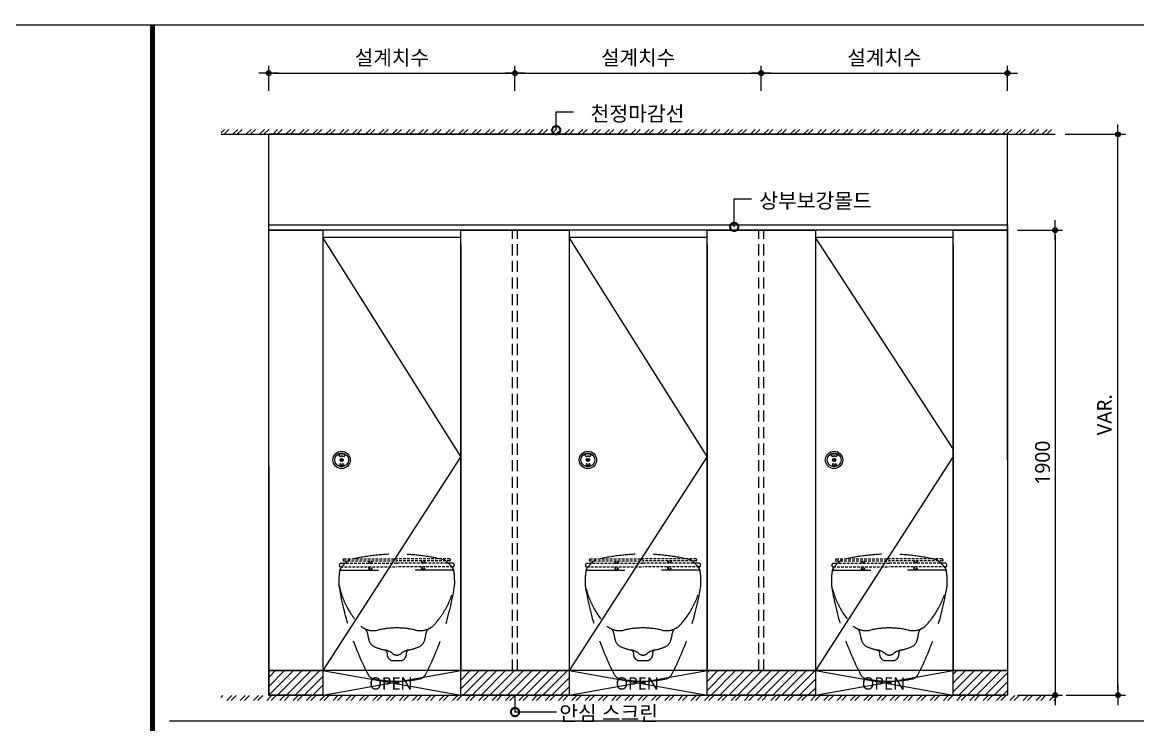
# Model space of a CAD drawing. Extents: x -256 to 8104, y -176 to 5714.
# Drawn here: x 2220 to 4485, y 4116 to 5543 of the extents above; entities that cross this region are included whole.
import ezdxf
from ezdxf.enums import TextEntityAlignment as Align

# ---------------------------------------------------------------- set-up
doc = ezdxf.new("R2010")
doc.units = 0
doc.header["$LTSCALE"] = 30
doc.linetypes.add('HIDDEN', pattern=[0.375, 0.25, -0.125])
doc.layers.get('0').update_dxf_attribs({"linetype": 'CONTINUOUS'})
doc.layers.get('DEFPOINTS').update_dxf_attribs({"linetype": 'CONTINUOUS'})
for name, color, linetype in [('DIM', 7, 'CONTINUOUS'), ('HAT', 8, 'CONTINUOUS'), ('HID', 9, 'HIDDEN'), ('문자', 3, 'CONTINUOUS'), ('부자재', 4, 'CONTINUOUS'), ('잠금쇠(회전형)', 4, 'CONTINUOUS'), ('치수', 1, 'CONTINUOUS'), ('판넬', 2, 'CONTINUOUS'), ('해치', 8, 'CONTINUOUS')]:
    doc.layers.add(name, color=color, linetype=linetype)
doc.styles.add('HDW', font='gulim.ttc')
doc.styles.add('돋움', font='malgun.ttf')
doc.dimstyles.new('10', dxfattribs={"dimscale": 10, "dimtxt": 3, "dimasz": 1, "dimexe": 1.5, "dimexo": 2, "dimgap": 1, "dimtad": 1, "dimdec": 0, "dimlunit": 6, "dimtxsty": '돋움', "dimblk": 'DIMDOT', "dimcen": -1, "dimdle": 1.5, "dimclrt": 3, "dimazin": 3, "dimtfac": 1, "dimtdec": 0, "dimtix": 1, "dimtmove": 2, "dimatfit": 3, "dimldrblk": 'DIMDOT', "dimarcsym": 0})
pattern_1 = [(45, (40151.98, -13962.043), (-8.980256, 8.980256), [])]

# ---------------------------------------------------------------- blocks, each defined once
blk = doc.blocks.new('DIMDOT')
at = {"linetype": 'Continuous'}
blk.add_line((-2, 0), (2, 0), dxfattribs=at)
for radius in [0.5, 0.25]:
    blk.add_circle((0, 0), radius, dxfattribs=at)
blk = doc.blocks.new('*D1205')
at = {"layer": 'DEFPOINTS', "color": 0}
for p in [(51693.7, -8346.1), (51193.7, -8402.4), (51693.7, -8402.4)]:
    blk.add_point(p, dxfattribs=at)
at = {"layer": 'DIM', "color": 0, "lineweight": -2, "ltscale": 10}
for p, q in [((51193.7, -8382.4), (51193.7, -8331.1)), ((51693.7, -8382.4), (51693.7, -8331.1)), ((51203.7, -8346.1), (51683.7, -8346.1))]:
    blk.add_line(p, q, dxfattribs=at)
at = {"layer": 'DIM', "color": 0, "lineweight": -2, "xscale": 10, "yscale": 10, "zscale": 10, "rotation": 180}
blk.add_blockref('DIMDOT', (51193.7, -8346.1), dxfattribs=at)
at = {"layer": 'DIM', "color": 0, "lineweight": -2, "xscale": 10, "yscale": 10, "zscale": 10}
blk.add_blockref('DIMDOT', (51693.7, -8346.1), dxfattribs=at)
at = {"layer": 'DIM', "color": 3, "insert": (51443.7, -8316.5), "char_height": 30, "attachment_point": 5, "style": '돋움'}
blk.add_mtext('설계치수', dxfattribs=at)
blk = doc.blocks.new('*D1206')
at = {"layer": 'DEFPOINTS', "color": 0}
for p in [(52193.7, -8346.1), (51693.7, -8402.4), (52193.7, -8402.4)]:
    blk.add_point(p, dxfattribs=at)
at = {"layer": 'DIM', "color": 0, "lineweight": -2, "ltscale": 10}
for p, q in [((51693.7, -8382.4), (51693.7, -8331.1)), ((52193.7, -8382.4), (52193.7, -8331.1)), ((51703.7, -8346.1), (52183.7, -8346.1))]:
    blk.add_line(p, q, dxfattribs=at)
at = {"layer": 'DIM', "color": 0, "lineweight": -2, "xscale": 10, "yscale": 10, "zscale": 10, "rotation": 180}
blk.add_blockref('DIMDOT', (51693.7, -8346.1), dxfattribs=at)
at = {"layer": 'DIM', "color": 0, "lineweight": -2, "xscale": 10, "yscale": 10, "zscale": 10}
blk.add_blockref('DIMDOT', (52193.7, -8346.1), dxfattribs=at)
at = {"layer": 'DIM', "color": 3, "insert": (51943.7, -8316.5), "char_height": 30, "attachment_point": 5, "style": '돋움'}
blk.add_mtext('설계치수', dxfattribs=at)
blk = doc.blocks.new('*D1207')
at = {"layer": 'DEFPOINTS', "color": 0}
for p in [(52693.7, -8346.1), (52193.7, -8402.4), (52693.7, -8402.4)]:
    blk.add_point(p, dxfattribs=at)
at = {"layer": 'DIM', "color": 0, "lineweight": -2, "ltscale": 10}
for p, q in [((52193.7, -8382.4), (52193.7, -8331.1)), ((52693.7, -8382.4), (52693.7, -8331.1)), ((52203.7, -8346.1), (52683.7, -8346.1))]:
    blk.add_line(p, q, dxfattribs=at)
at = {"layer": 'DIM', "color": 0, "lineweight": -2, "xscale": 10, "yscale": 10, "zscale": 10, "rotation": 180}
blk.add_blockref('DIMDOT', (52193.7, -8346.1), dxfattribs=at)
at = {"layer": 'DIM', "color": 0, "lineweight": -2, "xscale": 10, "yscale": 10, "zscale": 10}
blk.add_blockref('DIMDOT', (52693.7, -8346.1), dxfattribs=at)
at = {"layer": 'DIM', "color": 3, "insert": (52443.7, -8316.5), "char_height": 30, "attachment_point": 5, "style": '돋움'}
blk.add_mtext('설계치수', dxfattribs=at)
blk = doc.blocks.new('*D1208')
at = {"layer": 'DEFPOINTS', "color": 0}
for p in [(52693.7, -8665.3), (52693.7, -9610.3), (52790.6, -9610.3)]:
    blk.add_point(p, dxfattribs=at)
at = {"layer": 'DIM', "color": 0, "lineweight": -2, "ltscale": 10}
for p, q in [((52713.7, -8665.3), (52805.6, -8665.3)), ((52790.6, -8675.3), (52790.6, -9600.3)), ((52713.7, -9610.3), (52805.6, -9610.3))]:
    blk.add_line(p, q, dxfattribs=at)
at = {"layer": 'DIM', "color": 0, "lineweight": -2, "xscale": 10, "yscale": 10, "zscale": 10}
for p, rotation in [((52790.6, -8665.3), 90), ((52790.6, -9610.3), 270)]:
    blk.add_blockref('DIMDOT', p, dxfattribs=dict(at, rotation=rotation))
at = {"layer": 'DIM', "color": 3, "insert": (52765, -9137.8), "char_height": 30, "attachment_point": 5, "rotation": 90, "style": '돋움'}
blk.add_mtext('1900', dxfattribs=at)
blk = doc.blocks.new('A$C460A2A32')
at = {"color": 0}
for p, q in [((12.8, 32), (11.2, 30.4)), ((12.8, 32), (162.3, 32)), ((311.8, 32), (162.3, 32)), ((311.8, 32), (313.4, 30.4)), ((2.8, 20), (0.5, 16)), ((2.8, 20), (8.6, 20)), ((3.9, 10), (162.3, 10)), ((8.6, 20), (162.3, 20)), ((12.6, 27), (162.3, 27)), ((312, 27), (162.3, 27)), ((316, 20), (162.3, 20)), ((320.7, 10), (162.3, 10)), ((321.8, 20), (316, 20)), ((321.8, 20), (324.1, 16))]:
    blk.add_line(p, q, dxfattribs=at)
for centre, radius, start, end in [((3.9, 14), 4, 150.0107, 270), ((12.6, 29), 2, 135, 270), ((108.9, 28.2), 26, 182.6717, 198.4118), ((108.9, 10), 26, 180, 202.6199), ((107.4, 28.2), 23, 183.0205, 200.9186), ((107.4, 10), 23, 180, 205.7715), ((68.6, 10), 23, 334.2285, 0), ((68.6, 28.2), 23, 339.0814, 356.9795), ((67.1, 10), 26, 337.3801, 0), ((67.1, 28.2), 26, 341.5882, 357.3283), ((257.5, 28.2), 26, 182.6717, 198.4118), ((257.5, 10), 26, 180, 202.6199), ((256, 28.2), 23, 183.0205, 200.9186), ((256, 10), 23, 180, 205.7715), ((217.2, 10), 23, 334.2285, 0), ((217.2, 28.2), 23, 339.0814, 356.9795), ((215.7, 10), 26, 337.3801, 0), ((215.7, 28.2), 26, 341.5882, 357.3283), ((312, 29), 2, 270, 45), ((320.7, 14), 4, 270, 29.9893)]:
    blk.add_arc(centre, radius, start, end, dxfattribs=at)
blk = doc.blocks.new('_DOTSMALL')
at = {"color": 0, "linetype": 'ByBlock', "const_width": 0.5}
blk.add_lwpolyline([(-0.0625, 0, 1), (0.0625, 0, 1)], format="xyb", close=True, dxfattribs=at)
blk = doc.blocks.new('A$C63EC304E')
at = {"layer": '치수', "color": 1, "xscale": 2.5, "yscale": 2.5, "zscale": 2.5, "rotation": 234.3098741996962}
blk.add_blockref('_DOTSMALL', (0.31, 0.31), dxfattribs=at)
blk = doc.blocks.new('A$C2BC9653E')
at = {"layer": '치수', "xscale": 0.3333333333333333, "yscale": 0.3333333333333333, "zscale": 0.3333333333333333}
blk.add_blockref('A$C63EC304E', (0, 0), dxfattribs=at)
blk = doc.blocks.new('A$C7FC71301')
at = {"layer": '치수', "rotation": 180}
blk.add_blockref('A$C2BC9653E', (0.208, 0.208), dxfattribs=at)
blk = doc.blocks.new('A$C4A20372B')
at = {"layer": '치수'}
blk.add_blockref('A$C7FC71301', (0, 0), dxfattribs=at)
blk = doc.blocks.new('A$C566469F5')
at = {"layer": '치수'}
blk.add_blockref('A$C4A20372B', (0, 0), dxfattribs=at)
blk = doc.blocks.new('A$C7E317CD4')
at = {"layer": '해치', "xscale": 2, "yscale": 2, "zscale": 2}
blk.add_blockref('A$C566469F5', (0, 0), dxfattribs=at)
blk = doc.blocks.new('A$C601D7F27')
at = {"layer": '치수'}
blk.add_blockref('A$C7E317CD4', (0, 0), dxfattribs=at)
blk = doc.blocks.new('A$C38802C08')
at = {"layer": '치수'}
blk.add_blockref('A$C601D7F27', (0, 0), dxfattribs=at)
blk = doc.blocks.new('*D1224')
at = {"layer": 'DEFPOINTS', "color": 0}
for p in [(52790.6, -8470.5), (52918, -8470.5), (52793.1, -9610.3)]:
    blk.add_point(p, dxfattribs=at)
at = {"layer": 'DIM', "color": 0, "lineweight": -2, "ltscale": 10}
for p, q in [((52810.6, -8470.5), (52933, -8470.5)), ((52918, -9600.3), (52918, -8480.5)), ((52813.1, -9610.3), (52933, -9610.3))]:
    blk.add_line(p, q, dxfattribs=at)
at = {"layer": 'DIM', "color": 0, "lineweight": -2, "xscale": 10, "yscale": 10, "zscale": 10}
for p, rotation in [((52918, -8470.5), 90), ((52918, -9610.3), 270)]:
    blk.add_blockref('DIMDOT', p, dxfattribs=dict(at, rotation=rotation))
at = {"layer": 'DIM', "color": 3, "insert": (52890.7, -9040.4), "char_height": 30, "attachment_point": 5, "rotation": 90, "style": '돋움'}
blk.add_mtext('VAR.', dxfattribs=at)
blk = doc.blocks.new('BASIC_45', base_point=(48473.5, -13786.3))
at = {"layer": 'HAT'}
h = blk.add_hatch(dxfattribs=at)
h.set_pattern_fill('ANSI32', color=256, scale=2, style=0)
h.set_pattern_definition([(45, (39857.61, -14103.519), (-13.470384, 13.470384), []), (45, (39866.59, -14103.519), (-13.470384, 13.470384), [])])
h.paths.add_polyline_path([(51097, -8460.5), (52790.6, -8460.5), (52790.6, -8470.5), (51097, -8470.5)])
h = blk.add_hatch(dxfattribs=at)
h.set_pattern_fill('ANSI32', color=256, scale=2, style=0)
h.set_pattern_definition([(45, (39857.61, -13921.539), (-13.470384, 13.470384), []), (45, (39866.59, -13921.539), (-13.470384, 13.470384), [])])
h.paths.add_polyline_path([(51097, -9620.8), (52790.6, -9620.8), (52790.6, -9610.8), (51097, -9610.8)])
at = {"layer": '해치', "transparency": 33554687}
h = blk.add_hatch(dxfattribs=at)
h.set_pattern_fill('ANSI31', color=3, scale=4)
h.set_pattern_definition(pattern_1)
h.paths.add_polyline_path([(51193.7, -9560.3), (51303.7, -9560.3), (51303.7, -9610.3), (51193.7, -9610.3)])
h = blk.add_hatch(dxfattribs=at)
h.set_pattern_fill('ANSI31', color=3, scale=4)
h.set_pattern_definition(pattern_1)
h.paths.add_polyline_path([(51583.7, -9560.3), (51803.7, -9560.3), (51803.7, -9610.3), (51583.7, -9610.3)])
h.paths.add_polyline_path([(52083.7, -9560.3), (52303.7, -9560.3), (52303.7, -9610.3), (52083.7, -9610.3)])
h.paths.add_polyline_path([(52583.7, -9560.3), (52693.7, -9560.3), (52693.7, -9610.3), (52583.7, -9610.3)])
at = {"color": 2}
blk.add_line((51097, -8470.5), (52790.6, -8470.5), dxfattribs=at)
for p, q in [((51193.7, -9131.7), (51193.7, -8470.5)), ((52693.7, -9131.7), (52693.7, -8470.5)), ((51193.7, -9145.4), (51193.7, -9610.3)), ((52693.7, -9145.4), (52693.7, -9610.3)), ((51193.7, -9610.3), (52693.7, -9610.3))]:
    blk.add_line(p, q)
at = {"color": 8}
blk.add_line((50992.3, -9662.1), (54340.1, -9662.1), dxfattribs=at)
at = {"color": 8, "const_width": 10}
blk.add_lwpolyline([(50957.6, -11017), (50957.6, -8247.9)], dxfattribs=at)
at = {"color": 2}
for points in [[(48472.8, -8247.9), (55725.1, -8247.9), (55725.1, -13786.2), (48472.8, -13786.2)], [(48472.8, -8247.9), (55725.1, -8247.9), (55725.1, -13786.2), (48472.8, -13786.2)], [(48472.8, -8247.9), (56454.7, -8247.9), (56454.7, -13786.2), (48472.8, -13786.2)], [(51193.7, -8654.3), (52693.7, -8654.3), (52693.7, -8665.3), (51193.7, -8665.3)]]:
    blk.add_lwpolyline(points, close=True, dxfattribs=at)
at = {"layer": 'HID', "ltscale": 3}
for p, q in [((51688.7, -9560.3), (51688.7, -8665.3)), ((51698.7, -9560.3), (51698.7, -8665.3)), ((52188.7, -9560.3), (52188.7, -8665.3)), ((52198.7, -9560.3), (52198.7, -8665.3))]:
    blk.add_line(p, q, dxfattribs=at)
at = {"layer": 'HID', "ltscale": 10}
for p, q in [((51341.5, -9356.3), (51453.7, -9356.3)), ((51565.9, -9356.3), (51453.7, -9356.3)), ((51841.5, -9356.3), (51953.7, -9356.3)), ((52065.9, -9356.3), (51953.7, -9356.3)), ((52341.5, -9356.3), (52453.7, -9356.3)), ((52565.9, -9356.3), (52453.7, -9356.3))]:
    blk.add_line(p, q, dxfattribs=at)
for centre, radius, start, end in [((51453.7, -9726.7), 403.1, 76.2923, 103.7077), ((51953.7, -9726.7), 403.1, 76.2923, 103.7077), ((52453.7, -9726.7), 403.1, 76.2923, 103.7077), ((51411.3, -9407), 90, 128.0065, 143.1013), ((51359.6, -9340.8), 6, 103.9579, 128.0065), ((51547.8, -9340.8), 6, 51.9935, 76.0421), ((51496.1, -9407), 90, 36.8987, 51.9935), ((51911.3, -9407), 90, 128.0065, 143.1013), ((51859.6, -9340.8), 6, 103.9579, 128.0065), ((52047.8, -9340.8), 6, 51.9935, 76.0421), ((51996.1, -9407), 90, 36.8987, 51.9935), ((52411.3, -9407), 90, 128.0065, 143.1013), ((52359.6, -9340.8), 6, 103.9579, 128.0065), ((52547.8, -9340.8), 6, 51.9935, 76.0421), ((52496.1, -9407), 90, 36.8987, 51.9935), ((51516.1, -9380.7), 180, 172.4918, 181.055), ((51341.5, -9360.5), 4.2, 90, 173.3826), ((51346.6, -9358.4), 9, 143.1013, 172.4918), ((51565.9, -9360.5), 4.2, 6.6174, 90), ((51560.8, -9358.4), 9, 7.5082, 36.8987), ((51391.3, -9380.7), 180, 358.945, 7.5082), ((52016.1, -9380.7), 180, 172.4918, 181.055), ((51841.5, -9360.5), 4.2, 90, 173.3826), ((51846.6, -9358.4), 9, 143.1013, 172.4918), ((52065.9, -9360.5), 4.2, 6.6174, 90), ((52060.8, -9358.4), 9, 7.5082, 36.8987), ((51891.3, -9380.7), 180, 358.945, 7.5082), ((52516.1, -9380.7), 180, 172.4918, 181.055), ((52341.5, -9360.5), 4.2, 90, 173.3826), ((52346.6, -9358.4), 9, 143.1013, 172.4918), ((52565.9, -9360.5), 4.2, 6.6174, 90), ((52560.8, -9358.4), 9, 7.5082, 36.8987), ((52391.3, -9380.7), 180, 358.945, 7.5082), ((51378.1, -9383.3), 42, 181.055, 190.5892), ((51509, -9348.3), 177, 192.809, 223.5419), ((51931.1, -9293.1), 602.3, 189.3568, 207.2383), ((50976.3, -9293.1), 602.3, 332.7617, 350.6432), ((51398.4, -9348.3), 177, 316.4581, 347.191), ((51529.3, -9383.3), 42, 349.4108, 358.945), ((51878.1, -9383.3), 42, 181.055, 190.5892), ((52009, -9348.3), 177, 192.809, 223.5419), ((52431.1, -9293.1), 602.3, 189.3568, 207.2383), ((51476.3, -9293.1), 602.3, 332.7617, 350.6432), ((51898.4, -9348.3), 177, 316.4581, 347.191), ((52029.3, -9383.3), 42, 349.4108, 358.945), ((52378.1, -9383.3), 42, 181.055, 190.5892), ((52509, -9348.3), 177, 192.809, 223.5419), ((52931.1, -9293.1), 602.3, 189.3568, 207.2383), ((51976.3, -9293.1), 602.3, 332.7617, 350.6432), ((52398.4, -9348.3), 177, 316.4581, 347.191), ((52529.3, -9383.3), 42, 349.4108, 358.945), ((51406.3, -9437), 42, 232.3598, 243.5689), ((51382.2, -9485.3), 12, 6.9609, 63.5689), ((51406.3, -9437), 42, 248.0565, 282.8609), ((51484.6, -9472.9), 91.1, 186.9609, 196.5836), ((51453.7, -9644.6), 171, 90, 102.8609), ((51453.7, -9644.6), 171, 77.1391, 90), ((51501.1, -9437), 42, 257.1391, 291.9435), ((51422.8, -9472.9), 91.1, 343.4164, 353.0391), ((51525.1, -9485.3), 12, 116.4311, 173.0391), ((51501.1, -9437), 42, 296.4311, 307.6402), ((51906.3, -9437), 42, 232.3598, 243.5689), ((51882.2, -9485.3), 12, 6.9609, 63.5689), ((51906.3, -9437), 42, 248.0565, 282.8609), ((51984.6, -9472.9), 91.1, 186.9609, 196.5836), ((51953.7, -9644.6), 171, 90, 102.8609), ((51953.7, -9644.6), 171, 77.1391, 90), ((52001.1, -9437), 42, 257.1391, 291.9435), ((51922.8, -9472.9), 91.1, 343.4164, 353.0391), ((52025.1, -9485.3), 12, 116.4311, 173.0391), ((52001.1, -9437), 42, 296.4311, 307.6402), ((52406.3, -9437), 42, 232.3598, 243.5689), ((52382.2, -9485.3), 12, 6.9609, 63.5689), ((52406.3, -9437), 42, 248.0565, 282.8609), ((52484.6, -9472.9), 91.1, 186.9609, 196.5836), ((52453.7, -9644.6), 171, 90, 102.8609), ((52453.7, -9644.6), 171, 77.1391, 90), ((52501.1, -9437), 42, 257.1391, 291.9435), ((52422.8, -9472.9), 91.1, 343.4164, 353.0391), ((52525.1, -9485.3), 12, 116.4311, 173.0391), ((52501.1, -9437), 42, 296.4311, 307.6402), ((51417.4, -9492.9), 21, 196.5836, 247.6201), ((51490, -9492.9), 21, 292.3799, 343.4164), ((51917.4, -9492.9), 21, 196.5836, 247.6201), ((51990, -9492.9), 21, 292.3799, 343.4164), ((52417.4, -9492.9), 21, 196.5836, 247.6201), ((52490, -9492.9), 21, 292.3799, 343.4164), ((51453.7, -9404.7), 116.3, 247.6201, 258.9228), ((51428.2, -9524.3), 6, 0, 77.9673), ((51425.6, -9548.3), 30, 49.4621, 78.9228), ((51447.6, -9526.7), 13.6, 169.8446, 248.5821), ((51453.7, -9515.4), 13.3, 229.4621, 270), ((51453.7, -9515.4), 13.3, 270, 310.5379), ((51481.8, -9548.3), 30, 101.0772, 130.5379), ((51459.8, -9526.7), 13.6, 291.4179, 10.1554), ((51479.2, -9524.3), 6, 102.0327, 180), ((51453.7, -9404.7), 116.3, 281.0772, 292.3799), ((51953.7, -9404.7), 116.3, 247.6201, 258.9228), ((51928.2, -9524.3), 6, 0, 77.9673), ((51925.6, -9548.3), 30, 49.4621, 78.9228), ((51947.6, -9526.7), 13.6, 169.8446, 248.5821), ((51953.7, -9515.4), 13.3, 229.4621, 270), ((51953.7, -9515.4), 13.3, 270, 310.5379), ((51981.8, -9548.3), 30, 101.0772, 130.5379), ((51959.8, -9526.7), 13.6, 291.4179, 10.1554), ((51979.2, -9524.3), 6, 102.0327, 180), ((51953.7, -9404.7), 116.3, 281.0772, 292.3799), ((52453.7, -9404.7), 116.3, 247.6201, 258.9228), ((52428.2, -9524.3), 6, 0, 77.9673), ((52425.6, -9548.3), 30, 49.4621, 78.9228), ((52447.6, -9526.7), 13.6, 169.8446, 248.5821), ((52453.7, -9515.4), 13.3, 229.4621, 270), ((52453.7, -9515.4), 13.3, 270, 310.5379), ((52481.8, -9548.3), 30, 101.0772, 130.5379), ((52459.8, -9526.7), 13.6, 291.4179, 10.1554), ((52479.2, -9524.3), 6, 102.0327, 180), ((52453.7, -9404.7), 116.3, 281.0772, 292.3799), ((51453.7, -9368.8), 171, 266.2838, 270), ((51453.7, -9368.8), 171, 270, 273.7162), ((51953.7, -9368.8), 171, 266.2838, 270), ((51953.7, -9368.8), 171, 270, 273.7162), ((52453.7, -9368.8), 171, 266.2838, 270), ((52453.7, -9368.8), 171, 270, 273.7162), ((51411.1, -9559.6), 18, 210.6249, 258.7833), ((51453.7, -9344.8), 237, 258.7833, 270), ((51453.7, -9344.8), 237, 270, 281.2167), ((51496.3, -9559.6), 18, 281.2167, 329.3751), ((51911.1, -9559.6), 18, 210.6249, 258.7833), ((51953.7, -9344.8), 237, 258.7833, 270), ((51953.7, -9344.8), 237, 270, 281.2167), ((51996.3, -9559.6), 18, 281.2167, 329.3751), ((52411.1, -9559.6), 18, 210.6249, 258.7833), ((52453.7, -9344.8), 237, 258.7833, 270), ((52453.7, -9344.8), 237, 270, 281.2167), ((52496.3, -9559.6), 18, 281.2167, 329.3751)]:
    blk.add_arc(centre, radius, start, end, dxfattribs=at)
at = {"layer": '부자재', "color": 3}
blk.add_line((52693.7, -8470.5), (51193.7, -8470.5), dxfattribs=at)
blk.add_line((52693.7, -8470.5), (51193.7, -8470.5), dxfattribs=at)
at = {"layer": '잠금쇠(회전형)', "linetype": 'Continuous', "lineweight": 15}
for p, q in [((51335.1, -9121.6), (51338.7, -9125.6)), ((51348.8, -9121.6), (51345.2, -9125.6)), ((51835.1, -9121.6), (51838.7, -9125.6)), ((51848.8, -9121.6), (51845.2, -9125.6)), ((52335.1, -9121.6), (52338.7, -9125.6)), ((52348.8, -9121.6), (52345.2, -9125.6)), ((51338.4, -9140.8), (51338, -9141.9)), ((51340.3, -9129.3), (51340.3, -9135.1)), ((51343, -9129.4), (51343, -9135.1)), ((51345.5, -9140.8), (51345.9, -9141.9)), ((51838.4, -9140.8), (51838, -9141.9)), ((51840.3, -9129.3), (51840.3, -9135.1)), ((51843, -9129.4), (51843, -9135.1)), ((51845.5, -9140.8), (51845.9, -9141.9)), ((52338.4, -9140.8), (52338, -9141.9)), ((52340.3, -9129.3), (52340.3, -9135.1)), ((52343, -9129.4), (52343, -9135.1)), ((52345.5, -9140.8), (52345.9, -9141.9))]:
    blk.add_line(p, q, dxfattribs=at)
for centre, radius in [((51341.7, -9132.2), 17.6), ((51341.7, -9132.2), 14.1), ((51841.7, -9132.2), 17.6), ((51841.7, -9132.2), 14.1), ((52341.7, -9132.2), 17.6), ((52341.7, -9132.2), 14.1), ((51341.7, -9132.2), 3.21), ((51841.7, -9132.2), 3.21), ((52341.7, -9132.2), 3.21)]:
    blk.add_circle(centre, radius, dxfattribs=at)
for centre, radius, start, end in [((51342, -9133.9), 14.1, 61.0478, 118.9522), ((51342, -9131.6), 6.81, 61.8696, 118.1304), ((51842, -9133.9), 14.1, 61.0478, 118.9522), ((51842, -9131.6), 6.81, 61.8696, 118.1304), ((52342, -9133.9), 14.1, 61.0478, 118.9522), ((52342, -9131.6), 6.81, 61.8696, 118.1304), ((51338.9, -9142.3), 0.98, 160.8571, 255.4685), ((51339.3, -9141.1), 0.98, 72.2332, 160.8571), ((51342, -9130.5), 13.2, 255.4685, 284.5315), ((51342, -9132.8), 7.75, 252.2332, 287.7668), ((51344.6, -9141.1), 0.98, 19.1429, 107.7668), ((51345, -9142.3), 0.98, 284.5315, 19.1429), ((51838.9, -9142.3), 0.98, 160.8571, 255.4685), ((51839.3, -9141.1), 0.98, 72.2332, 160.8571), ((51842, -9130.5), 13.2, 255.4685, 284.5315), ((51842, -9132.8), 7.75, 252.2332, 287.7668), ((51844.6, -9141.1), 0.98, 19.1429, 107.7668), ((51845, -9142.3), 0.98, 284.5315, 19.1429), ((52338.9, -9142.3), 0.98, 160.8571, 255.4685), ((52339.3, -9141.1), 0.98, 72.2332, 160.8571), ((52342, -9130.5), 13.2, 255.4685, 284.5315), ((52342, -9132.8), 7.75, 252.2332, 287.7668), ((52344.6, -9141.1), 0.98, 19.1429, 107.7668), ((52345, -9142.3), 0.98, 284.5315, 19.1429)]:
    blk.add_arc(centre, radius, start, end, dxfattribs=at)
at = {"layer": '치수'}
for p, q in [((51777.4, -8461.9), (51777.4, -8424.8)), ((51777.4, -8424.8), (51812.5, -8424.8)), ((52138.8, -8658.3), (52138.8, -8601.6)), ((52138.8, -8601.6), (52173.9, -8601.6)), ((51583.7, -9125), (51303.7, -8679.9)), ((52083.7, -9125), (51803.7, -8679.9)), ((52583.7, -9109.5), (52303.7, -8679.9)), ((51583.7, -9125), (51303.7, -9560.3)), ((52083.7, -9125), (51803.7, -9560.3)), ((52583.7, -9125), (52303.7, -9560.3)), ((51303.7, -9610.3), (51583.7, -9560.3)), ((51303.7, -9560.3), (51583.7, -9610.3)), ((51803.7, -9610.3), (52083.7, -9560.3)), ((51803.7, -9560.3), (52083.7, -9610.3)), ((52303.7, -9610.3), (52583.7, -9560.3)), ((52303.7, -9560.3), (52583.7, -9610.3)), ((51693.7, -9610.3), (51693.7, -9644.6)), ((51777.8, -9644.6), (51693.7, -9644.6))]:
    blk.add_line(p, q, dxfattribs=at)
at = {"layer": '판넬'}
for p, q in [((51583.7, -8679.9), (51303.7, -8679.9)), ((51303.7, -8695.3), (51303.7, -9560.3)), ((51583.7, -8695.3), (51583.7, -9517.2)), ((52083.7, -8679.9), (51803.7, -8679.9)), ((51803.7, -8695.3), (51803.7, -9560.3)), ((52083.7, -8695.3), (52083.7, -8707.7)), ((52583.7, -8679.9), (52303.7, -8679.9)), ((52303.7, -8695.3), (52303.7, -9560.3)), ((52583.7, -8695.3), (52583.7, -8707.7)), ((52083.7, -8707.7), (52083.7, -9517.2)), ((52583.7, -8707.7), (52583.7, -9517.2)), ((51583.7, -9517.2), (51583.7, -9560.3)), ((52083.7, -9517.2), (52083.7, -9560.3)), ((52583.7, -9517.2), (52583.7, -9560.3)), ((51583.7, -9560.3), (51303.7, -9560.3)), ((52083.7, -9560.3), (51803.7, -9560.3)), ((52583.7, -9560.3), (52303.7, -9560.3))]:
    blk.add_line(p, q, dxfattribs=at)
at = {"layer": '판넬', "color": 3}
for p, q in [((51303.7, -9560.3), (51193.7, -9560.3)), ((51803.7, -9560.3), (51583.7, -9560.3)), ((51803.7, -9560.3), (51703.7, -9560.3)), ((52303.7, -9560.3), (52083.7, -9560.3)), ((52693.7, -9560.3), (52583.7, -9560.3))]:
    blk.add_line(p, q, dxfattribs=at)
at = {"layer": '판넬'}
for points in [[(51303.7, -9560.3), (51193.7, -9560.3), (51193.7, -8665.3), (51303.7, -8665.3)], [(51583.7, -8665.3), (51803.7, -8665.3), (51803.7, -9560.3), (51583.7, -9560.3)], [(52083.7, -8665.3), (52303.7, -8665.3), (52303.7, -9560.3), (52083.7, -9560.3)], [(52693.7, -9560.3), (52583.7, -9560.3), (52583.7, -8665.3), (52693.7, -8665.3)]]:
    blk.add_lwpolyline(points, close=True, dxfattribs=at)
at = {"layer": '해치', "color": 3}
blk.add_line((51583.7, -8695.3), (51583.7, -8665.3), dxfattribs=at)
for points in [[(51193.7, -9560.3), (51303.7, -9560.3), (51303.7, -9610.3), (51193.7, -9610.3)], [(51583.7, -9560.3), (51803.7, -9560.3), (51803.7, -9610.3), (51583.7, -9610.3)], [(52083.7, -9560.3), (52303.7, -9560.3), (52303.7, -9610.3), (52083.7, -9610.3)], [(52583.7, -9560.3), (52693.7, -9560.3), (52693.7, -9610.3), (52583.7, -9610.3)]]:
    blk.add_lwpolyline(points, close=True, dxfattribs=at)
at = {"layer": 'HID', "ltscale": 10, "xscale": 0.7200000000011642, "yscale": 0.7200000000011642, "zscale": 0.7200000000011642}
for p in [(51336.8, -9356.5), (51836.8, -9356.5), (52336.8, -9356.5)]:
    blk.add_blockref('A$C460A2A32', p, dxfattribs=at)
at = {"layer": '해치', "xscale": -20, "yscale": 20, "zscale": 20, "rotation": 180}
for p in [(51773.2, -8458), (52134.6, -8654.3)]:
    blk.add_blockref('A$C38802C08', p, dxfattribs=at)
at = {"layer": '해치', "xscale": -20, "yscale": 20, "zscale": 20}
blk.add_blockref('A$C38802C08', (51697.9, -9648.7), dxfattribs=at)
at = {"layer": '문자', "style": '돋움'}
for s, height, p in [('천정마감선', 30.34, (51942.5, -8428.3)), ('상부보강몰드', 30.34, (52303.9, -8605.1)), ('OPEN', 25, (51442, -9586.3)), ('OPEN', 25, (51942, -9586.3)), ('OPEN', 25, (52442, -9586.3)), ('안심 스크린', 30.34, (51883.9, -9646.3))]:
    blk.add_text(s, height=height, dxfattribs=at).set_placement(p, align=Align.MIDDLE)
at = {"layer": '잠금쇠(회전형)', "linetype": 'Continuous', "lineweight": 15, "style": 'HDW', "width": 0.659278}
for p, p2 in [((51338.8, -9123.7), (51345, -9123.7)), ((51838.8, -9123.7), (51845, -9123.7)), ((52338.8, -9123.7), (52345, -9123.7))]:
    blk.add_text('사용중', height=2.3, dxfattribs=at).set_placement(p, p2, align=Align.FIT)
at = {"layer": 'DIM', "ltscale": 10}
for base, p1, p2, picture, middle in [((51693.7, -8346.1), (51193.7, -8402.4), (51693.7, -8402.4), '*D1205', (51443.7, -8316.5)), ((52193.7, -8346.1), (51693.7, -8402.4), (52193.7, -8402.4), '*D1206', (51943.7, -8316.5)), ((52693.7, -8346.1), (52193.7, -8402.4), (52693.7, -8402.4), '*D1207', (52443.7, -8316.5))]:
    dim = blk.add_linear_dim(base=base, p1=p1, p2=p2, text='설계치수', dimstyle='10', override={"dimtxsty": '돋움'}, dxfattribs=at)
    dim.commit()
    dim.dimension.update_dxf_attribs({"geometry": picture, "text_midpoint": middle})
dim = blk.add_linear_dim(base=(52918, -8470.5), p1=(52793.1, -9610.3), p2=(52790.6, -8470.5), angle=90, text='VAR.', dimstyle='10', dxfattribs=at)
dim.commit()
dim.dimension.update_dxf_attribs({"geometry": '*D1224', "text_midpoint": (52890.7, -9040.4), "dimtype": 160})
dim = blk.add_linear_dim(base=(52790.6, -9610.3), p1=(52693.7, -8665.3), p2=(52693.7, -9610.3), angle=90, text='1900', dimstyle='10', override={"dimtxt": 3, "dimtxsty": '돋움'}, dxfattribs=at)
dim.commit()
dim.dimension.update_dxf_attribs({"geometry": '*D1208', "text_midpoint": (52765, -9137.8)})

msp = doc.modelspace()

# ---------------------------------------------------------------- block references
msp.add_blockref('BASIC_45', (0, 0))

doc.saveas('drawing.dxf')
